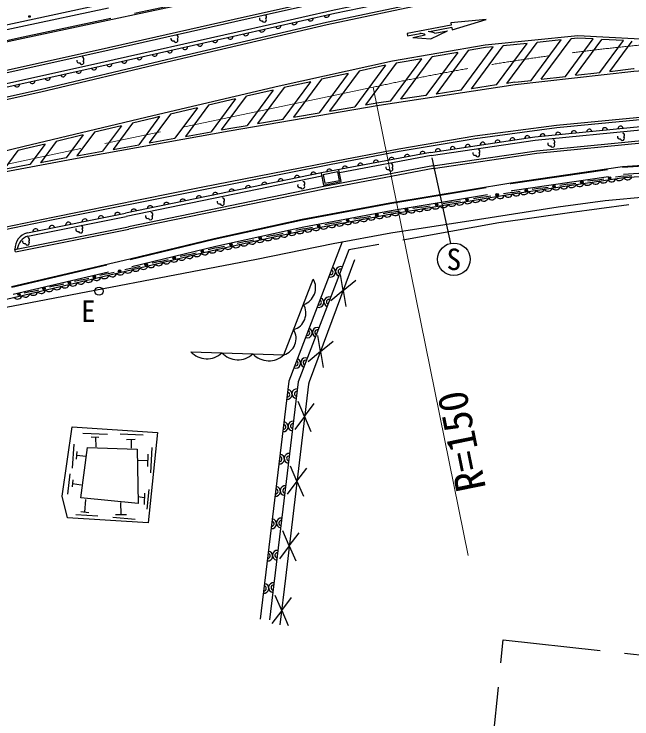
# Model space of a CAD drawing. Units: millimetres, scale not verified. Extents: x 40000 to 680000, y 20000 to 380000.
# Drawn here: x 495921 to 533897, y 259742 to 303064 of the extents above; entities that cross this region are included whole.
import ezdxf
from ezdxf.enums import TextEntityAlignment as Align

# ---------------------------------------------------------------- set-up
doc = ezdxf.new("R2010")
doc.units = ezdxf.units.MM
doc.header["$LTSCALE"] = 1000
doc.linetypes.add('CHAIN', pattern=[18.5, 12, -1.5, 3.5, -1.5])
doc.linetypes.add('DASHED', pattern=[7.5, 6, -1.5])
for name, color, linetype, lineweight in [('M-BGD', 7, 'Continuous', 25), ('M-BGD-EXST', 7, 'Continuous', 25), ('M-BMK', 2, 'CHAIN', 13), ('M-STR-HTXT', 7, 'Continuous', 13), ('M-STR-STRC', 7, 'Continuous', 25)]:
    doc.layers.add(name, color=color, linetype=linetype, lineweight=lineweight)
doc.styles.add('ＭＳ ゴシック', font='')
doc.styles.get('ＭＳ ゴシック').set_extended_font_data('MS Gothic')

msp = doc.modelspace()

# ---------------------------------------------------------------- linework, layer by layer
at = {"layer": 'M-BGD'}
for p, q in [((521549, 294368), (515929, 293304)), ((515814, 293364), (514922, 293187)), ((515918, 292844), (515814, 293364)), ((514838, 293097), (502819, 290629)), ((514922, 293187), (515025, 292667)), ((531675, 292859), (531186, 292787)), ((531675, 292859), (532163, 292930)), ((533385, 293110), (532896, 293038)), ((533385, 293110), (533886, 293143)), ((515025, 292667), (515918, 292844)), ((528254, 292357), (528743, 292429)), ((529964, 292608), (529476, 292536)), ((529964, 292608), (530453, 292679)), ((526544, 292106), (526013, 292019)), ((526544, 292106), (527032, 292178)), ((528254, 292357), (527765, 292285)), ((522828, 291496), (523359, 291583)), ((524686, 291801), (524155, 291714)), ((524686, 291801), (525217, 291888)), ((529372, 291224), (532254, 291608)), ((532254, 291608), (536057, 291954)), ((520970, 291191), (520439, 291104)), ((520970, 291191), (521501, 291279)), ((522828, 291496), (522297, 291409)), ((524532, 290456), (529372, 291224)), ((496735, 289616), (502779, 290825)), ((519112, 290887), (518601, 290790)), ((519112, 290887), (519643, 290974)), ((496774, 289419), (502819, 290629)), ((515537, 290210), (516048, 290306)), ((517324, 290548), (516814, 290452)), ((517324, 290548), (517835, 290645)), ((519076, 289610), (524532, 290456)), ((495972, 288596), (502948, 289992)), ((496001, 288449), (502978, 289845)), ((513749, 289871), (513235, 289759)), ((513749, 289871), (514260, 289968)), ((515537, 290210), (515026, 290113)), ((511949, 289477), (511435, 289364)), ((511949, 289477), (512463, 289590)), ((515541, 288957), (519076, 289610)), ((510148, 289082), (509634, 288970)), ((510148, 289082), (510663, 289195)), ((516093, 289069), (512814, 280505)), ((496001, 288449), (495972, 288596)), ((508348, 288688), (507856, 288570)), ((508348, 288688), (508862, 288800)), ((510816, 287997), (515541, 288957)), ((516490, 288564), (513390, 280467)), ((506624, 288276), (506132, 288158)), ((506624, 288276), (507117, 288393)), ((495430, 285048), (510816, 287997)), ((504900, 287864), (504408, 287746)), ((504900, 287864), (505393, 287982)), ((516853, 287949), (515458, 284201)), ((503177, 287452), (502735, 287349)), ((503177, 287452), (503669, 287570)), ((500083, 286735), (500525, 286837)), ((501630, 287093), (501188, 286991)), ((501630, 287093), (502072, 287196)), ((516156, 286075), (515989, 287061)), ((498537, 286377), (498095, 286274)), ((498537, 286377), (498979, 286479)), ((500083, 286735), (499642, 286633)), ((512506, 282119), (514312, 286767)), ((516156, 286075), (516927, 286712)), ((496990, 286018), (496548, 285916)), ((496990, 286018), (497432, 286121)), ((516156, 286075), (515385, 285438)), ((516156, 286075), (516322, 285089)), ((515458, 284201), (514063, 280452)), ((514761, 282326), (514594, 283312)), ((514761, 282326), (515531, 282964)), ((506782, 282311), (512506, 282119)), ((514761, 282326), (513990, 281689)), ((514761, 282326), (514927, 281340)), ((512814, 280505), (511046, 265867)), ((513390, 280467), (511623, 265829)), ((514011, 280312), (513542, 276339)), ((514063, 280452), (514011, 280312)), ((513776, 278326), (513381, 279244)), ((513776, 278326), (514374, 279127)), ((513776, 278326), (513178, 277524)), ((513776, 278326), (514171, 277407)), ((498867, 273436), (499482, 277700)), ((499482, 277700), (504746, 277355)), ((500146, 277313), (501663, 277238)), ((504746, 277355), (504169, 271784)), ((500658, 277086), (501132, 277067)), ((500923, 277048), (500942, 276460)), ((502440, 277257), (503861, 277200)), ((502838, 276915), (503369, 276934)), ((503122, 276877), (503122, 276385)), ((499596, 276631), (499483, 275152)), ((504392, 276422), (504297, 274868)), ((499786, 276176), (499729, 275702)), ((504146, 276005), (504127, 275266)), ((513542, 276339), (513073, 272367)), ((499786, 275949), (500336, 275892)), ((504127, 275626), (503520, 275607)), ((513307, 274353), (512912, 275272)), ((513307, 274353), (513905, 275155)), ((499350, 274811), (499198, 273560)), ((499540, 274432), (499483, 274015)), ((513307, 274353), (512709, 273552)), ((513307, 274353), (513702, 273435)), ((499521, 274205), (500051, 274129)), ((504203, 273844), (504089, 272631)), ((499213, 272091), (498867, 273436)), ((503899, 273333), (503558, 273390)), ((503937, 273617), (503918, 272916)), ((500279, 272442), (500336, 273219)), ((502497, 272328), (502478, 273048)), ((504169, 271784), (499213, 272091)), ((499710, 272309), (501075, 272214)), ((500032, 272480), (500525, 272423)), ((501985, 272138), (503369, 272025)), ((502155, 272309), (502838, 272309)), ((513073, 272367), (512604, 268395)), ((512838, 270381), (512443, 271300)), ((512838, 270381), (513436, 271182)), ((512838, 270381), (512240, 269579)), ((512838, 270381), (513233, 269462)), ((512604, 268395), (512264, 265516)), ((512369, 266408), (511974, 267327)), ((512369, 266408), (512967, 267210)), ((512369, 266408), (511771, 265607)), ((512369, 266408), (512764, 265490))]:
    msp.add_line(p, q, dxfattribs=at)
at = {"layer": 'M-BGD', "linetype": 'DASHED'}
for p, q in [((540495, 291915), (533714, 291339)), ((533714, 291339), (530064, 290840)), ((530064, 290840), (525723, 290225)), ((525723, 290225), (516490, 288564)), ((500020, 273321), (500443, 276432)), ((500443, 276432), (503478, 276317)), ((503478, 276317), (503555, 272975)), ((503555, 272975), (500020, 273321)), ((525069, 255724), (525991, 264599)), ((525991, 264599), (542819, 262755))]:
    msp.add_line(p, q, dxfattribs=at)
at = {"layer": 'M-BGD'}
for points in [[(484159, 299970), (493718, 302037), (503720, 304203), (513315, 306232), (518815, 307373), (524034, 308163), (525010, 311980)], [(466067, 293250), (477819, 295761), (489724, 298346), (501087, 300861), (509455, 302747), (515424, 304104), (520248, 305112), (525729, 306013), (531815, 306813), (538521, 307508), (544093, 307752), (550852, 307733), (558173, 307455), (568597, 306672), (568692, 306666)], [(466098, 293104), (477851, 295615), (489757, 298199), (501120, 300715), (509488, 302601), (515456, 303957), (520276, 304964), (525751, 305864), (531832, 306664), (538532, 307359), (544096, 307602), (550849, 307583), (558164, 307306), (568586, 306523), (568684, 306516)], [(523925, 307111), (518304, 306164), (509210, 304282), (496485, 301573), (483223, 298708), (465584, 294934)], [(466276, 292272), (478030, 294784), (489939, 297369), (501305, 299885), (509676, 301772), (515637, 303127), (520432, 304128), (525875, 305023), (531932, 305820), (538594, 306511), (544113, 306752), (550832, 306733), (558116, 306457), (568525, 305675), (568640, 305667)], [(484457, 296384), (489896, 297564), (501262, 300081), (509631, 301967), (515594, 303322), (520395, 304325), (525846, 305221), (531908, 306019), (538580, 306710), (544109, 306952), (550836, 306933), (558128, 306656), (568539, 305874), (568650, 305867)], [(521516, 294565), (527930, 295512), (534633, 296165), (540158, 296563), (545956, 296710), (551781, 296690), (557441, 296424), (568048, 295658)], [(521549, 294368), (527954, 295313), (534650, 295965), (540167, 296364), (545029, 296487)], [(521657, 293727), (528033, 294668), (534705, 295318), (540199, 295714), (545966, 295860), (551760, 295840), (557391, 295575)], [(521682, 293579), (528051, 294519), (534717, 295168), (540206, 295564), (545967, 295710), (551756, 295690), (557382, 295425), (567982, 294660)], [(495763, 286318), (503041, 288026), (508216, 289263), (513631, 290450), (519009, 291468), (526453, 292689), (533322, 293697), (540380, 294169), (545411, 294258), (551412, 294083), (560628, 293546), (567876, 293048)], [(521516, 294565), (514817, 293297), (502779, 290825)], [(521657, 293727), (514964, 292459), (502948, 289992)], [(495449, 285535), (503200, 287355), (508370, 288590), (513769, 289773), (519129, 290788), (526559, 292007), (533396, 293010), (540410, 293479), (545407, 293568), (551382, 293394), (560584, 292857), (567831, 292360)], [(521682, 293579), (514993, 292312), (502978, 289845)], [(514799, 293294), (514946, 292550), (516035, 292765), (515890, 293500)]]:
    msp.add_lwpolyline(points, dxfattribs=at)
at = {"layer": 'M-BGD', "linetype": 'DASHED'}
for points in [[(523816, 307822), (518171, 306871), (509063, 304987), (496334, 302277), (483072, 299412), (465434, 295638)], [(523913, 307180), (518291, 306233), (509196, 304350), (496470, 301641), (483208, 298777), (465570, 295002)], [(495773, 286279), (503050, 287987), (508225, 289224), (513639, 290410), (519016, 291428), (526459, 292649), (533327, 293657), (540382, 294129), (545411, 294218), (551410, 294043), (560625, 293506), (567873, 293008)], [(495873, 285850), (503151, 287559), (508323, 288795), (513727, 289979), (519093, 290995), (526527, 292215), (533373, 293219), (540401, 293689), (545408, 293778), (551391, 293603), (560597, 293067), (567844, 292569)]]:
    msp.add_lwpolyline(points, dxfattribs=at)
at = {"layer": 'M-BGD'}
for centre, radius in [((496869, 302915), 50), ((532530, 292984), 75), ((532530, 292984), 49.5), ((532530, 292984), 24.5), ((529109, 292482), 75), ((529109, 292482), 49.5), ((529109, 292482), 24.5), ((530819, 292733), 75), ((530819, 292733), 49.5), ((530819, 292733), 24.5), ((525615, 291954), 75), ((525615, 291954), 49.5), ((527399, 292231), 75), ((527399, 292231), 49.5), ((527399, 292231), 24.5), ((523757, 291649), 75), ((523757, 291649), 49.5), ((523757, 291649), 24.5), ((525615, 291954), 24.5), ((521899, 291344), 75), ((521899, 291344), 49.5), ((521899, 291344), 24.5), ((518218, 290717), 75), ((518218, 290717), 49.5), ((518218, 290717), 24.5), ((520041, 291039), 75), ((520041, 291039), 49.5), ((520041, 291039), 24.5), ((516431, 290379), 75), ((516431, 290379), 49.5), ((516431, 290379), 24.5), ((514643, 290041), 75), ((514643, 290041), 49.5), ((514643, 290041), 24.5), ((512849, 289674), 75), ((512849, 289674), 49.5), ((512849, 289674), 24.5), ((509248, 288885), 75), ((511049, 289280), 75), ((511049, 289280), 49.5), ((511049, 289280), 24.5), ((507486, 288482), 75), ((507486, 288482), 49.5), ((509248, 288885), 49.5), ((509248, 288885), 24.5), ((505762, 288070), 75), ((505762, 288070), 49.5), ((505762, 288070), 24.5), ((507486, 288482), 24.5), ((504039, 287658), 75), ((504039, 287658), 49.5), ((504039, 287658), 24.5), ((502403, 287273), 75), ((502403, 287273), 49.5), ((502403, 287273), 24.5), ((500857, 286914), 75), ((500857, 286914), 49.5), ((500857, 286914), 24.5), ((499310, 286556), 75), ((499310, 286556), 49.5), ((499310, 286556), 24.5), ((497764, 286197), 75), ((497764, 286197), 49.5), ((497764, 286197), 24.5), ((496217, 285839), 75), ((496217, 285839), 49.5), ((496217, 285839), 24.5)]:
    msp.add_circle(centre, radius, dxfattribs=at)
for centre, radius, start, end in [((514142, 302809), 171, 199.8939, 5.7115), ((515135, 303034), 171, 199.8935, 5.7135), ((513148, 302583), 171, 199.8935, 5.7135), ((511161, 302131), 171, 199.8939, 5.7115), ((512155, 302357), 171, 199.8935, 5.7135), ((509209, 301676), 159, 196.0003, 9.4032), ((510168, 301905), 171, 199.8935, 5.7135), ((507348, 301257), 159, 196.0003, 9.4032), ((508278, 301466), 159, 196.0003, 9.4032), ((505488, 300838), 159, 196.0009, 9.4026), ((506418, 301047), 159, 196.0018, 9.4023), ((502698, 300209), 159, 196.0009, 9.4026), ((503628, 300418), 159, 196.0009, 9.4026), ((504558, 300628), 159, 196.0009, 9.4026), ((500829, 299792), 162, 196.7775, 8.1864), ((501768, 299999), 159, 196.0027, 9.4008), ((498934, 299373), 162, 196.7775, 8.1864), ((499882, 299583), 162, 196.779, 8.1855), ((497040, 298954), 162, 196.7775, 8.1864), ((497987, 299163), 162, 196.779, 8.1855), ((496093, 298744), 162, 196.779, 8.1855), ((530325, 295734), 161, 9.3852, 181.7428), ((531282, 295827), 161, 9.3857, 181.7407), ((532240, 295921), 161, 9.3845, 181.7428), ((533197, 296014), 161, 9.3852, 181.7428), ((526556, 295304), 154, 10.0406, 186.7524), ((527472, 295440), 154, 10.0389, 186.7542), ((528410, 295548), 161, 9.387, 181.741), ((529367, 295641), 161, 9.3836, 181.7436), ((523807, 294899), 154, 10.0403, 186.7545), ((524723, 295034), 154, 10.041, 186.7537), ((525640, 295169), 154, 10.0406, 186.7524), ((521040, 294462), 163, 15.242, 186.193), ((521975, 294628), 154, 10.0406, 186.7524), ((522891, 294763), 154, 10.0389, 186.7542), ((519126, 294099), 163, 15.2406, 186.1939), ((520083, 294281), 163, 15.242, 186.193), ((517212, 293737), 163, 15.2406, 186.1939), ((518169, 293918), 163, 15.242, 186.193), ((514320, 293172), 172, 18.9801, 184.228), ((515298, 293375), 163, 15.2414, 186.1937), ((516255, 293556), 163, 15.242, 186.193), ((512313, 292760), 172, 18.9794, 184.2282), ((513316, 292966), 172, 18.9812, 184.2264), ((532156, 292958), 278, 215.7609, 340.9334), ((532644, 293029), 278, 215.7599, 340.934), ((533133, 293101), 278, 215.7598, 340.9335), ((533637, 293162), 285, 212.113, 335.5376), ((510307, 292348), 172, 18.9805, 184.226), ((511310, 292554), 172, 18.9808, 184.2274), ((529226, 292528), 278, 215.7609, 340.9334), ((529715, 292599), 278, 215.7598, 340.9335), ((530203, 292671), 278, 215.7599, 340.934), ((530691, 292743), 278, 215.7598, 340.9335), ((531180, 292814), 278, 215.7605, 340.9333), ((531668, 292886), 278, 215.7614, 340.9319), ((508301, 291936), 172, 18.9801, 184.228), ((509304, 292142), 172, 18.9801, 184.228), ((526290, 292100), 285, 217.5854, 341.0486), ((526785, 292170), 278, 215.7609, 340.9334), ((527273, 292241), 278, 215.7598, 340.9335), ((527761, 292313), 278, 215.7599, 340.934), ((528250, 292385), 278, 215.7614, 340.9319), ((528738, 292456), 278, 215.7605, 340.9333), ((506295, 291525), 172, 18.9794, 184.2282), ((507298, 291730), 172, 18.9798, 184.2262), ((523813, 291693), 285, 217.5854, 341.0501), ((524308, 291775), 285, 217.5848, 341.0492), ((524804, 291856), 285, 217.5844, 341.0507), ((525299, 291937), 285, 217.5854, 341.0486), ((525794, 292018), 285, 217.585, 341.0501), ((504289, 291113), 172, 18.9805, 184.226), ((505292, 291319), 172, 18.9794, 184.2282), ((521336, 291287), 285, 217.5844, 341.0507), ((521832, 291368), 285, 217.5839, 341.0501), ((522327, 291450), 285, 217.5854, 341.0486), ((522822, 291531), 285, 217.585, 341.0501), ((523318, 291612), 285, 217.5854, 341.0486), ((502280, 290702), 173, 18.8827, 183.749), ((503285, 290907), 172, 18.9801, 184.228), ((518374, 290777), 280, 218.3774, 343.0632), ((518862, 290870), 280, 218.38, 343.0611), ((519355, 290962), 285, 217.585, 341.0501), ((519850, 291043), 285, 217.5854, 341.0486), ((520346, 291124), 285, 217.585, 341.0501), ((520841, 291206), 285, 217.5858, 341.0486), ((499258, 290097), 173, 18.8833, 183.7484), ((500265, 290299), 173, 18.8833, 183.7484), ((501273, 290501), 173, 18.882, 183.7492), ((516425, 290408), 280, 218.3794, 343.0616), ((516912, 290501), 280, 218.3786, 343.0632), ((517400, 290593), 280, 218.3784, 343.0627), ((517887, 290685), 280, 218.3778, 343.0632), ((497243, 289694), 173, 18.882, 183.7492), ((498250, 289896), 173, 18.8827, 183.749), ((513989, 289947), 280, 218.3786, 343.0632), ((514476, 290039), 280, 218.3784, 343.0627), ((514963, 290132), 280, 218.3778, 343.0632), ((515451, 290224), 280, 218.3774, 343.0632), ((515938, 290316), 280, 218.38, 343.0611), ((496986, 288633), 1014, 104.3247, 182.0792), ((497073, 288506), 961, 108.12, 172.8541), ((512023, 289529), 285, 220.6814, 344.0386), ((512513, 289637), 285, 220.681, 344.0386), ((513004, 289744), 285, 220.6814, 344.0371), ((513495, 289852), 285, 220.6819, 344.038), ((510059, 289099), 285, 220.681, 344.0386), ((510550, 289207), 285, 220.6814, 344.0386), ((511041, 289314), 285, 220.681, 344.0386), ((511532, 289422), 285, 220.681, 344.0386), ((508108, 288650), 270, 219.7811, 347.1025), ((508587, 288776), 285, 220.6814, 344.0371), ((509078, 288884), 285, 220.6814, 344.0386), ((509568, 288991), 285, 220.681, 344.0386), ((506227, 288201), 270, 219.7806, 347.1016), ((506697, 288313), 270, 219.7827, 347.1009), ((507167, 288426), 270, 219.7815, 347.101), ((507637, 288538), 270, 219.7806, 347.1016), ((504347, 287752), 270, 219.7815, 347.101), ((504817, 287864), 270, 219.7801, 347.1031), ((505287, 287976), 270, 219.7815, 347.101), ((505757, 288089), 270, 219.7815, 347.101), ((502442, 287312), 282, 221.1264, 345.2966), ((502927, 287426), 282, 221.126, 345.2967), ((503407, 287527), 270, 219.7822, 347.1014), ((503877, 287639), 270, 219.7806, 347.1016), ((515378, 287201), 300, 249.049, 69.049), ((515378, 287201), 150, 249.049, 69.049), ((515984, 287243), 300, 69.049, 249.049), ((515984, 287243), 150, 69.049, 249.049), ((500986, 286970), 282, 221.1256, 345.2982), ((501471, 287084), 282, 221.126, 345.2967), ((501957, 287198), 282, 221.1256, 345.2982), ((499045, 286515), 282, 221.1256, 345.2982), ((499530, 286629), 282, 221.126, 345.2967), ((500016, 286743), 282, 221.126, 345.2981), ((500501, 286857), 282, 221.126, 345.2967), ((513393, 286233), 1064, 287.3749, 30.1698), ((497104, 286059), 282, 221.126, 345.2967), ((497589, 286173), 282, 221.1264, 345.2966), ((498075, 286287), 282, 221.1272, 345.2966), ((498560, 286401), 282, 221.126, 345.2967), ((496134, 285831), 282, 221.126, 345.2967), ((496619, 285945), 282, 221.1256, 345.2982), ((514663, 285334), 300, 249.049, 69.049), ((515269, 285375), 300, 69.049, 249.049), ((515269, 285375), 150, 69.049, 249.049), ((512791, 284683), 1064, 287.3749, 30.1698), ((514663, 285334), 150, 249.049, 69.049), ((514554, 283507), 300, 69.049, 249.049), ((512189, 283134), 1064, 287.3749, 30.1698), ((513947, 283466), 300, 249.049, 69.049), ((513947, 283466), 150, 249.049, 69.049), ((514554, 283507), 150, 69.049, 249.049), ((507767, 283217), 1339, 222.6091, 313.547), ((509676, 283153), 1339, 222.6091, 313.547), ((511584, 283089), 1339, 222.6091, 313.547), ((513232, 281598), 300, 249.049, 69.049), ((513232, 281598), 150, 249.049, 69.049), ((513839, 281639), 300, 69.049, 249.049), ((513839, 281639), 150, 69.049, 249.049), ((512714, 279682), 300, 263.1157, 83.1157), ((513301, 279728), 300, 83.1157, 263.1157), ((513301, 279728), 150, 83.1157, 263.1157), ((512714, 279682), 150, 263.1157, 83.1157), ((512475, 277696), 300, 263.1157, 83.1157), ((512475, 277696), 150, 263.1157, 83.1157), ((513061, 277742), 300, 83.1157, 263.1157), ((513061, 277742), 150, 83.1157, 263.1157), ((512235, 275710), 300, 263.1157, 83.1157), ((512821, 275757), 300, 83.1157, 263.1157), ((512235, 275710), 150, 263.1157, 83.1157), ((512821, 275757), 150, 83.1157, 263.1157), ((511995, 273725), 300, 263.1157, 83.1157), ((511995, 273725), 150, 263.1157, 83.1157), ((512582, 273771), 300, 83.1157, 263.1157), ((512582, 273771), 150, 83.1157, 263.1157), ((512342, 271785), 300, 83.1157, 263.1157), ((511755, 271739), 300, 263.1157, 83.1157), ((511755, 271739), 150, 263.1157, 83.1157), ((512342, 271785), 150, 83.1157, 263.1157), ((511516, 269754), 300, 263.1157, 83.1157), ((511516, 269754), 150, 263.1157, 83.1157), ((512102, 269800), 300, 83.1157, 263.1157), ((512102, 269800), 150, 83.1157, 263.1157), ((511276, 267768), 300, 263.1157, 83.1157), ((511276, 267768), 150, 263.1157, 83.1157), ((511862, 267814), 300, 83.1157, 263.1157), ((511862, 267814), 150, 83.1157, 263.1157)]:
    msp.add_arc(centre, radius, start, end, dxfattribs=at)
at = {"layer": 'M-BGD-EXST'}
msp.add_line((521590, 294223), (522739, 288968), dxfattribs=at)
for centre, radius in [((522953, 287991), 1000), ((501144, 286033), 250)]:
    msp.add_circle(centre, radius, dxfattribs=at)
for centre, radius, start, end in [((511132, 302787), 136, 161.244, 288.1105), ((511305, 302889), 136, 313.1696, 80.0399), ((511302, 302697), 133, 196.9552, 44.3257), ((505693, 301549), 136, 161.2409, 288.1113), ((505863, 301459), 133, 196.9552, 44.3257), ((505866, 301651), 136, 313.1703, 80.0369), ((499912, 300192), 136, 161.2409, 288.1113), ((500085, 300294), 136, 313.1696, 80.0399), ((500082, 300101), 133, 196.9552, 44.3257), ((533140, 295519), 136, 161.2406, 288.1138), ((533310, 295429), 133, 196.9541, 44.3267), ((533312, 295621), 136, 313.167, 80.0402), ((528854, 295101), 136, 161.2418, 288.1121), ((529024, 295011), 133, 196.9541, 44.3267), ((529026, 295203), 136, 313.1687, 80.039), ((524415, 294619), 136, 313.167, 80.0402), ((524242, 294517), 136, 161.2409, 288.1113), ((524412, 294427), 133, 196.9552, 44.3257), ((519078, 293738), 136, 313.1712, 80.0361), ((518905, 293635), 136, 161.2417, 288.1105), ((519075, 293545), 133, 196.9552, 44.3257), ((513481, 292543), 136, 161.2406, 288.1138), ((513651, 292453), 133, 196.9541, 44.3267), ((513653, 292645), 136, 313.167, 80.0402), ((508542, 291527), 136, 161.2421, 288.1096), ((508715, 291629), 136, 313.1721, 80.0357), ((508712, 291437), 133, 196.9552, 44.3257), ((504309, 290742), 136, 313.1703, 80.0369), ((504136, 290640), 136, 161.2409, 288.1113), ((504306, 290550), 133, 196.9552, 44.3257), ((499842, 289833), 136, 161.2406, 288.1138), ((500012, 289743), 133, 196.9541, 44.3267), ((500015, 289935), 136, 313.167, 80.0402), ((496567, 289086), 136, 161.2406, 288.1138), ((496736, 288996), 133, 196.9541, 44.3267), ((496739, 289188), 136, 313.167, 80.0402)]:
    msp.add_arc(centre, radius, start, end, dxfattribs=at)
at = {"layer": 'M-BMK'}
msp.add_line((470182, 288520), (517996, 298569), dxfattribs=at)
msp.add_arc((547972, 162093), 139728, 84.78739, 102.38775, dxfattribs=at)
at = {"layer": 'M-STR-HTXT'}
msp.add_line((517996, 298569), (523829, 269794), dxfattribs=at)
at = {"layer": 'M-STR-STRC'}
for p, q in [((522791, 302389), (520077, 301865)), ((524937, 302729), (522762, 302535)), ((522762, 302535), (522791, 302389)), ((522847, 302099), (524937, 302729)), ((522819, 302244), (521455, 301981)), ((521546, 301546), (522556, 302043)), ((521781, 301893), (522556, 302043)), ((522819, 302244), (522847, 302099)), ((520077, 301865), (520105, 301720)), ((520105, 301720), (520886, 301871)), ((520424, 301631), (521199, 301780)), ((520424, 301631), (521546, 301546)), ((528323, 299062), (530155, 301540)), ((529818, 299233), (531518, 301533)), ((530577, 301583), (530155, 301540)), ((531518, 301533), (530577, 301583)), ((524035, 298476), (525984, 301112)), ((525574, 298707), (527464, 301264)), ((527464, 301264), (525984, 301112)), ((526203, 298801), (528069, 301326)), ((527712, 298992), (529550, 301478)), ((529550, 301478), (528069, 301326)), ((530429, 299303), (532056, 301505)), ((531924, 299475), (533373, 301435)), ((533373, 301435), (532056, 301505)), ((532535, 299545), (533911, 301406)), ((523196, 300705), (521238, 298057)), ((523196, 300705), (521627, 300433)), ((523838, 300817), (521867, 298151)), ((523406, 298382), (525378, 301050)), ((519070, 297732), (520985, 300322)), ((520985, 300322), (519416, 300050)), ((519700, 297826), (521627, 300433)), ((518757, 299915), (516875, 297370)), ((518757, 299915), (517125, 299558)), ((519416, 300050), (517516, 297480)), ((516457, 299412), (514666, 296989)), ((516457, 299412), (514825, 299054)), ((517125, 299558), (515307, 297099)), ((530429, 299303), (531924, 299475)), ((514825, 299054), (513098, 296718)), ((526698, 298876), (527712, 298992)), ((528323, 299062), (529818, 299233)), ((512525, 298551), (510888, 296337)), ((512456, 296607), (514157, 298908)), ((514157, 298908), (512525, 298551)), ((525574, 298707), (524035, 298476)), ((526698, 298876), (526203, 298801)), ((511852, 298397), (510198, 298010)), ((511852, 298397), (510247, 296226)), ((521238, 298057), (519700, 297826)), ((523406, 298382), (521867, 298151)), ((509521, 297852), (507868, 297465)), ((509521, 297852), (508030, 295835)), ((508676, 295952), (510198, 298010)), ((518335, 297622), (519070, 297732)), ((507191, 297307), (505537, 296920)), ((507191, 297307), (505806, 295433)), ((507868, 297465), (506452, 295550)), ((515307, 297099), (516875, 297370)), ((517516, 297480), (518335, 297622)), ((504860, 296762), (503582, 295032)), ((505537, 296920), (504227, 295148)), ((513098, 296718), (514666, 296989)), ((503199, 296365), (502003, 294747)), ((510888, 296337), (512456, 296607)), ((502518, 296201), (500855, 295801)), ((502518, 296201), (501357, 294630)), ((500174, 295637), (498511, 295238)), ((500174, 295637), (499131, 294226)), ((500855, 295801), (499779, 294345)), ((506452, 295550), (508030, 295835)), ((497830, 295074), (496895, 293810)), ((498511, 295238), (497544, 293931)), ((502003, 294747), (503582, 295032)), ((504227, 295148), (505806, 295433)), ((495309, 293514), (496166, 294674)), ((499779, 294345), (501357, 294630)), ((499131, 294226), (497544, 293931)), ((496895, 293810), (495309, 293514))]:
    msp.add_line(p, q, dxfattribs=at)
for points in [[(568620, 305290), (568216, 305319), (560744, 305801), (555727, 306153), (551161, 306328), (545346, 306332), (539929, 306141), (534131, 305660), (527479, 304818), (521561, 303907), (515132, 302554), (505294, 300262), (497524, 298414), (488003, 296307), (478199, 294166), (466386, 291623)], [(568612, 305140), (568205, 305170), (560734, 305651), (555719, 306003), (551158, 306178), (545349, 306182), (539938, 305992), (534146, 305511), (527500, 304669), (521588, 303759), (515164, 302408), (505328, 300116), (497558, 298268), (488035, 296160), (478230, 294020), (466418, 291476)], [(530573, 301734), (524878, 301149), (519177, 300161), (512220, 298638), (504453, 296820), (496544, 294919), (490374, 293434), (483192, 291668), (473654, 289410), (464613, 287439)], [(552063, 300366), (542993, 300986), (535971, 301447), (530573, 301734)], [(525378, 301050), (524899, 301001), (523838, 300817)], [(526718, 298727), (534014, 299563), (539842, 299959), (548982, 300152), (552056, 300217)], [(532535, 299545), (534000, 299713), (534028, 299714)], [(473684, 289263), (488069, 292013), (499578, 294157), (509151, 295885), (518359, 297474), (526718, 298727)], [(466676, 283955), (478410, 286440), (488773, 288619), (498296, 290581), (507428, 292418), (515284, 293961), (519566, 294783), (524247, 295574), (529261, 296241), (534603, 296750), (540122, 297102), (545034, 297291), (550329, 297311), (555066, 297153), (563032, 296579), (568083, 296187)], [(466707, 283808), (478441, 286293), (488803, 288472), (498326, 290434), (507457, 292271), (515312, 293814), (519592, 294635), (524270, 295425), (529278, 296092), (534615, 296601), (540129, 296952), (545037, 297141), (550327, 297161), (555058, 297003), (563021, 296429), (568073, 296037)], [(504860, 296762), (504488, 296675), (503199, 296365)], [(508676, 295952), (509124, 296032), (510247, 296226)], [(497830, 295074), (496579, 294773), (496166, 294674)]]:
    msp.add_lwpolyline(points, dxfattribs=at)
for centre, radius, start, end in [((521364, 300998), 987, 65.036, 89.5407), ((520913, 301378), 494, 54.6213, 96.239)]:
    msp.add_arc(centre, radius, start, end, dxfattribs=at)

# ---------------------------------------------------------------- texts
at = {"layer": 'M-BGD-EXST', "style": 'ＭＳ ゴシック'}
for s, p in [('S', (522953, 287991)), ('E', (500482, 284808))]:
    msp.add_text(s, height=1320, dxfattribs=at).set_placement(p, align=Align.MIDDLE_CENTER)
msp.add_text('R=150', height=1833, rotation=101.514, dxfattribs=at).set_placement((525470, 274039), align=Align.BOTTOM_LEFT)

doc.saveas('drawing.dxf')
